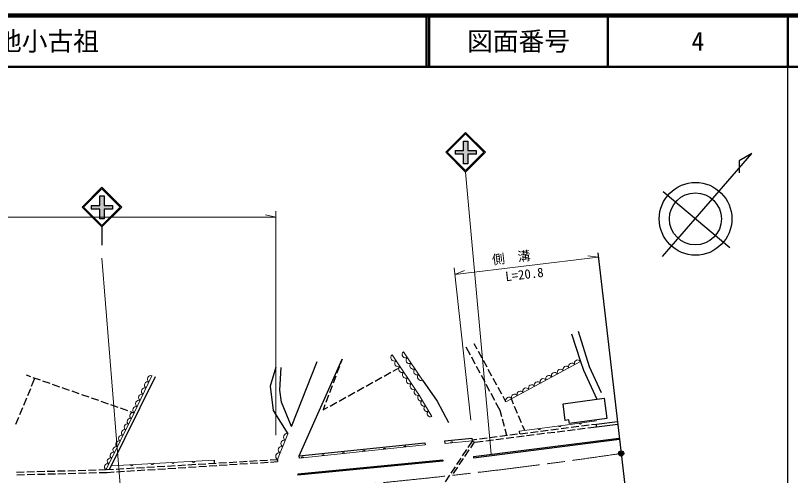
# Model space of a CAD drawing. Units: millimetres, scale not verified. Extents: x 40000 to 680000, y 20000 to 380000.
# Drawn here: x 428815 to 579500, y 290600 to 380000 of the extents above; entities that cross this region are included whole.
import ezdxf
from ezdxf.enums import TextEntityAlignment as Align

# ---------------------------------------------------------------- set-up
doc = ezdxf.new("R2010")
doc.units = ezdxf.units.MM
doc.header["$LTSCALE"] = 1000
doc.header["$PDMODE"] = 32
doc.header["$PDSIZE"] = 500
doc.linetypes.add('CHAIN', pattern=[18.5, 12, -1.5, 3.5, -1.5])
for name, color, linetype, lineweight in [('M-BGD', 7, 'Continuous', 25), ('M-BMK', 2, 'CHAIN', 13), ('M-BMK-SRVR', 3, 'Continuous', 25), ('M-STR-HTXT', 7, 'Continuous', 13), ('M-STR-STRC', 7, 'Continuous', 25), ('M-TTL', 2, 'Continuous', 140), ('M-TTL-BAND', 7, 'Continuous', 25), ('M-TTL-LINE', 7, 'Continuous', 50)]:
    doc.layers.add(name, color=color, linetype=linetype, lineweight=lineweight)
doc.layers.add('M-OTRS', color=6, linetype='Continuous')
doc.layers.add('M-TTL-TXT', color=7, linetype='Continuous')
doc.styles.add('ＭＳ ゴシック', font='')
doc.styles.get('ＭＳ ゴシック').set_extended_font_data('MS Gothic')

msp = doc.modelspace()

# ---------------------------------------------------------------- hatches: boundary and pattern name
at = {"layer": 'M-STR-STRC'}
for points in [[(516751, 351170), (516751, 353027), (518393, 353027), (518393, 353748), (516751, 353748), (516751, 355589), (515920, 355589), (515920, 353748), (514278, 353748), (514278, 353027), (515952, 353027), (515952, 351170)], [(446028, 340509), (446028, 342365), (447670, 342365), (447670, 343086), (446028, 343086), (446028, 344927), (445197, 344927), (445197, 343086), (443555, 343086), (443555, 342365), (445229, 342365), (445229, 340509)]]:
    msp.add_hatch(color=256, dxfattribs=at).paths.add_polyline_path(points)

# ---------------------------------------------------------------- linework, layer by layer
at = {"layer": 'M-BGD'}
for p, q in [((554753, 345793), (567729, 334916)), ((536919, 318118), (538653, 312755)), ((540408, 311738), (538255, 318597)), ((517274, 314009), (516462, 315526)), ((518580, 315153), (518017, 316184)), ((518218, 312245), (517510, 313568)), ((519539, 313398), (518820, 314715)), ((482479, 300121), (487444, 312742)), ((483984, 294432), (492326, 313231)), ((492326, 313231), (491963, 312265)), ((520498, 311643), (519779, 312960)), ((538653, 312755), (539271, 311040)), ((479442, 311659), (478325, 307951)), ((480206, 307166), (480459, 311599)), ((491787, 311797), (491260, 310393)), ((500481, 309926), (501792, 310654)), ((502230, 310897), (503168, 311417)), ((519162, 310482), (518454, 311804)), ((521457, 309888), (520738, 311205)), ((539271, 311040), (541822, 305409)), ((542741, 306693), (540408, 311738)), ((430863, 310143), (431719, 309843)), ((431954, 307978), (432595, 309536)), ((432191, 309677), (433606, 309181)), ((434078, 309016), (435494, 308519)), ((447112, 291778), (456028, 309867)), ((491084, 309925), (490557, 308521)), ((498732, 308956), (500044, 309684)), ((507964, 309147), (510780, 305049)), ((520105, 308719), (519398, 310041)), ((522416, 308133), (521697, 309449)), ((431193, 306128), (431764, 307515)), ((435965, 308354), (437381, 307858)), ((437853, 307692), (439268, 307196)), ((478325, 307951), (478883, 303245)), ((490381, 308053), (489854, 306648)), ((495234, 307016), (496546, 307743)), ((496983, 307986), (498295, 308714)), ((521049, 306955), (520341, 308278)), ((523375, 306378), (522656, 307694)), ((439740, 307031), (441156, 306535)), ((441628, 306369), (443043, 305873)), ((480525, 304867), (480206, 307166)), ((489678, 306180), (489151, 304776)), ((493485, 306045), (494797, 306773)), ((521993, 305192), (521285, 306515)), ((524178, 304909), (523615, 305939)), ((430432, 304278), (431003, 305666)), ((443515, 305708), (444931, 305211)), ((445402, 305046), (446818, 304550)), ((447290, 304384), (448705, 303888)), ((482479, 300121), (480525, 304867)), ((489987, 304105), (491299, 304832)), ((491736, 305075), (493048, 305803)), ((510780, 305049), (513033, 300873)), ((523041, 303234), (522229, 304751)), ((525656, 304486), (525232, 305480)), ((535272, 304525), (543252, 305602)), ((535707, 301300), (535272, 304525)), ((543252, 305602), (543782, 301677)), ((429671, 302429), (430242, 303816)), ((449177, 303723), (450593, 303227)), ((451065, 303061), (451920, 302761)), ((478883, 303245), (481775, 298719)), ((488975, 304308), (488612, 303342)), ((488612, 303342), (489550, 303862)), ((523370, 302024), (523041, 303234)), ((526441, 302647), (525852, 304027)), ((428910, 300579), (429481, 301966)), ((523895, 300094), (523501, 301542)), ((527227, 300808), (526638, 302187)), ((536429, 301397), (535707, 301300)), ((536523, 300697), (536429, 301397)), ((543782, 301677), (536523, 300697)), ((527847, 299354), (527423, 300348)), ((534878, 299733), (536366, 299921)), ((536862, 299984), (538350, 300172)), ((538846, 300235), (540335, 300423)), ((540096, 299869), (541811, 300086)), ((540831, 300486), (541750, 300602)), ((541750, 300602), (545841, 301112)), ((541811, 300086), (541750, 300602)), ((541811, 300086), (545902, 300592)), ((522973, 298228), (524461, 298416)), ((524355, 298402), (524026, 299612)), ((524957, 298479), (526445, 298667)), ((526733, 299207), (526794, 298711)), ((526941, 298729), (528429, 298918)), ((528191, 298360), (529679, 298549)), ((528925, 298980), (530414, 299169)), ((530175, 298612), (531663, 298800)), ((530910, 299231), (532398, 299419)), ((532159, 298863), (533647, 299052)), ((532894, 299482), (534382, 299670)), ((534143, 299115), (535632, 299303)), ((536128, 299366), (537616, 299554)), ((538112, 299617), (539600, 299806)), ((483984, 294432), (508419, 296944)), ((508419, 296944), (508495, 296555)), ((512321, 297314), (517565, 297873)), ((512341, 296836), (512321, 297314)), ((516834, 296060), (517659, 297302)), ((517316, 295980), (518044, 297075)), ((517565, 297873), (517605, 297334)), ((517589, 297547), (518508, 297663)), ((517605, 297334), (518044, 297075)), ((517846, 294309), (546218, 297885)), ((517877, 294061), (546247, 297637)), ((518044, 297075), (519758, 297292)), ((519004, 297726), (520493, 297914)), ((520254, 297355), (521743, 297544)), ((520989, 297977), (522477, 298165)), ((522239, 297606), (523727, 297795)), ((524223, 297858), (525711, 298046)), ((526207, 298109), (527695, 298298)), ((515727, 294395), (516557, 295644)), ((516210, 294314), (517040, 295564)), ((484029, 293953), (483984, 294432)), ((514620, 292729), (515450, 293978)), ((515103, 292648), (515933, 293898)), ((517846, 294309), (517877, 294061)), ((456364, 292327), (457861, 292416)), ((458361, 292445), (459858, 292534)), ((460357, 292564), (461854, 292653)), ((462354, 292682), (463851, 292771)), ((464350, 292801), (465847, 292890)), ((464449, 292333), (465946, 292428)), ((466346, 292920), (467844, 293008)), ((466445, 292460), (467942, 292554)), ((467423, 293567), (467463, 292986)), ((468343, 293038), (469840, 293127)), ((468441, 292586), (469938, 292681)), ((470339, 293157), (471837, 293246)), ((470437, 292712), (471934, 292807)), ((472336, 293275), (473833, 293364)), ((472433, 292838), (473930, 292933)), ((474332, 293394), (475830, 293483)), ((474429, 292965), (475926, 293059)), ((476329, 293512), (477826, 293601)), ((476425, 293091), (477922, 293186)), ((478325, 293631), (479759, 293716)), ((478421, 293217), (479765, 293302)), ((479759, 293716), (479765, 293302)), ((511897, 293604), (483709, 290883)), ((511921, 293355), (483733, 290634)), ((511897, 293604), (511921, 293355)), ((428993, 291267), (430492, 291308)), ((430992, 291321), (432492, 291362)), ((431078, 290795), (432578, 290835)), ((432991, 291375), (434491, 291416)), ((433077, 290848), (434577, 290888)), ((434991, 291429), (436490, 291469)), ((435077, 290901), (436576, 290941)), ((436990, 291483), (438489, 291523)), ((437076, 290954), (438575, 290993)), ((438989, 291537), (440489, 291577)), ((439075, 291007), (440575, 291046)), ((440989, 291591), (442488, 291631)), ((441075, 291059), (442574, 291099)), ((442988, 291645), (444487, 291685)), ((443074, 291112), (444573, 291152)), ((444987, 291699), (446445, 291738)), ((445073, 291165), (446637, 291206)), ((446445, 291738), (447879, 291823)), ((446637, 291206), (447982, 291291)), ((448378, 291853), (449875, 291942)), ((448481, 291323), (449978, 291418)), ((450375, 291971), (451872, 292060)), ((450477, 291449), (451974, 291544)), ((452371, 292090), (453868, 292179)), ((452473, 291575), (453970, 291670)), ((454368, 292208), (455865, 292297)), ((454469, 291702), (455966, 291796)), ((456465, 291828), (457962, 291923)), ((458461, 291954), (459958, 292049)), ((460457, 292081), (461954, 292175)), ((462453, 292207), (463950, 292302)), ((483709, 290883), (483733, 290634)), ((513513, 291063), (514344, 292312)), ((513996, 290983), (514826, 292232)), ((429079, 290743), (430578, 290782)), ((512407, 289397), (513237, 290646))]:
    msp.add_line(p, q, dxfattribs=at)
at = {"layer": 'M-BGD', "lineweight": 13}
for p, q in [((502028, 314037), (507306, 306236)), ((504236, 314611), (507964, 309147)), ((538653, 312755), (524178, 304909)), ((507306, 306236), (509752, 302089)), ((481775, 298719), (479759, 293716)), ((517605, 297334), (512341, 296836)), ((508495, 296555), (484029, 293953)), ((447455, 292475), (467423, 293567))]:
    msp.add_line(p, q, dxfattribs=at)
at = {"layer": 'M-BGD'}
msp.add_lwpolyline([(554621, 333175), (571980, 353212), (569539, 351771), (569523, 349425)], dxfattribs=at)
at = {"layer": 'M-BGD', "lineweight": 13}
for points in [[(455355, 309992), (451920, 302761), (446445, 291738)], [(526733, 299207), (536640, 300516), (541757, 301236)]]:
    msp.add_lwpolyline(points, dxfattribs=at)
at = {"layer": 'M-BGD'}
for centre, radius in [((561037, 340484), 7068), ((561014, 340472), 5056)]:
    msp.add_circle(centre, radius, dxfattribs=at)
at = {"layer": 'M-BGD', "lineweight": 13}
for centre, radius, start, end in [((502469, 313523), 677, 130.63235, 297.53829), ((504662, 314101), 665, 129.88854, 298.7371), ((505408, 313008), 665, 129.88854, 298.7371), ((503223, 312409), 677, 130.63235, 297.53829), ((506154, 311915), 665, 129.88854, 298.7371), ((536999, 311819), 634, 31.54878, 205.36758), ((538113, 312423), 634, 31.54878, 205.36758), ((503977, 311294), 677, 130.63235, 297.53829), ((504731, 310180), 677, 130.63235, 297.53829), ((506899, 310823), 665, 129.88854, 298.7371), ((533659, 310009), 634, 31.54878, 205.36758), ((534772, 310612), 634, 31.54878, 205.36758), ((535886, 311216), 634, 31.54878, 205.36758), ((455133, 309359), 671, 70.64788, 238.53253), ((505485, 309066), 677, 130.63235, 297.53829), ((507645, 309730), 665, 129.88854, 298.7371), ((531432, 308802), 634, 31.54878, 205.36758), ((532545, 309405), 634, 31.54878, 205.36758), ((453988, 306949), 671, 70.64788, 238.53253), ((454560, 308154), 671, 70.64788, 238.53253), ((506239, 307951), 677, 130.63235, 297.53829), ((528091, 306991), 634, 31.54878, 205.36758), ((529205, 307595), 634, 31.54878, 205.36758), ((530318, 308198), 634, 31.54878, 205.36758), ((453415, 305744), 671, 70.64788, 238.53253), ((506993, 306837), 677, 130.63235, 297.53829), ((507614, 305719), 602, 120.70137, 300.35052), ((525864, 305784), 634, 31.54878, 205.36758), ((526978, 306387), 634, 31.54878, 205.36758), ((452843, 304539), 671, 70.64788, 238.53253), ((508225, 304682), 602, 120.70137, 300.35052), ((524751, 305180), 634, 31.54878, 205.36758), ((452271, 303333), 671, 70.64788, 238.53253), ((508837, 303645), 602, 120.70137, 300.35052), ((509448, 302608), 602, 120.70137, 300.35052), ((451113, 301101), 616, 65.04011, 242.13405), ((451661, 302203), 616, 65.04011, 242.13405), ((450566, 299999), 616, 65.04011, 242.13405), ((534656, 300311), 256, 200.20872, 354.84795), ((538619, 300851), 256, 200.68081, 355.32004), ((449471, 297794), 616, 65.04011, 242.13405), ((450018, 298896), 616, 65.04011, 242.13405), ((481596, 298064), 679, 74.72475, 241.39253), ((530691, 299787), 256, 200.20872, 354.84795), ((448923, 296692), 616, 65.04011, 242.13405), ((481092, 296813), 679, 74.72475, 241.39253), ((513628, 296901), 256, 18.08999, 172.72922), ((448376, 295589), 616, 65.04011, 242.13405), ((480588, 295563), 679, 74.72475, 241.39253), ((496568, 295230), 256, 18.75109, 173.39033), ((500545, 295653), 256, 18.75109, 173.39033), ((504523, 296076), 256, 18.75109, 173.39033), ((447280, 293385), 616, 65.04011, 242.13405), ((447828, 294487), 616, 65.04011, 242.13405), ((480084, 294312), 679, 74.72475, 241.39253), ((484635, 293961), 256, 18.75109, 173.39033), ((488613, 294384), 256, 18.75109, 173.39033), ((492590, 294807), 256, 18.75109, 173.39033), ((446733, 292282), 616, 65.04011, 242.13405), ((451446, 292749), 256, 195.81162, 350.45085), ((455440, 292968), 256, 195.81162, 350.45085), ((459434, 293186), 256, 195.81162, 350.45085), ((463428, 293405), 256, 195.81162, 350.45085)]:
    msp.add_arc(centre, radius, start, end, dxfattribs=at)
at = {"layer": 'M-BMK'}
msp.add_arc((407692, 1238734), 954018, 274.46463, 278.37037, dxfattribs=at)
at = {"layer": 'M-BMK-SRVR'}
for p, q in [((542011, 333886), (546569, 294879)), ((546569, 294879), (551779, 250298))]:
    msp.add_line(p, q, dxfattribs=at)
msp.add_circle((546569, 294879), 500, dxfattribs=at)
at = {"layer": 'M-OTRS'}
msp.add_point((546569, 294879), dxfattribs=at)
at = {"layer": 'M-STR-HTXT'}
for p, q in [((326585, 340780), (479406, 340780)), ((479406, 340780), (477406, 341280)), ((479406, 341965), (479406, 298449)), ((514215, 329691), (542112, 333018)), ((542112, 333018), (540067, 333277)), ((514078, 330935), (517325, 301323)), ((514215, 329691), (516141, 330425))]:
    msp.add_line(p, q, dxfattribs=at)
at = {"layer": 'M-STR-STRC'}
for p, q in [((512480, 353426), (516341, 357287)), ((516341, 357287), (520202, 353426)), ((512777, 353426), (516341, 356990)), ((516341, 356990), (519905, 353426)), ((515920, 353748), (515920, 355589)), ((515920, 355589), (516751, 355589)), ((516751, 355589), (516751, 353748)), ((516341, 349565), (512480, 353426)), ((516341, 349862), (512777, 353426)), ((514278, 353748), (514278, 353027)), ((514278, 353748), (515920, 353748)), ((515952, 353027), (514278, 353027)), ((515952, 351170), (515952, 353027)), ((520202, 353426), (516341, 349565)), ((519905, 353426), (516341, 349862)), ((516751, 353748), (518393, 353748)), ((516751, 353027), (516751, 351170)), ((518424, 353027), (516751, 353027)), ((518393, 353748), (518393, 353027)), ((516751, 351170), (515952, 351170)), ((441757, 342764), (445618, 346625)), ((445618, 346625), (449479, 342764)), ((442054, 342764), (445618, 346328)), ((445618, 346328), (449182, 342764)), ((445197, 343086), (445197, 344927)), ((445197, 344927), (446028, 344927)), ((446028, 344927), (446028, 343086)), ((445618, 338903), (441757, 342764)), ((445618, 339200), (442054, 342764)), ((443555, 343086), (443555, 342365)), ((443555, 343086), (445197, 343086)), ((445229, 342365), (443555, 342365)), ((445229, 340509), (445229, 342365)), ((449479, 342764), (445618, 338903)), ((449182, 342764), (445618, 339200)), ((446028, 343086), (447670, 343086)), ((446028, 342365), (446028, 340509)), ((447701, 342365), (446028, 342365)), ((447670, 343086), (447670, 342365)), ((446028, 340509), (445229, 340509)), ((445618, 338903), (445618, 335347))]:
    msp.add_line(p, q, dxfattribs=at)
at = {"layer": 'M-STR-STRC', "lineweight": 13}
for p, q in [((521279, 294742), (516341, 349565)), ((445580, 332828), (449150, 288771))]:
    msp.add_line(p, q, dxfattribs=at)
at = {"layer": 'M-TTL'}
msp.add_line((680000, 380000), (40000, 380000), dxfattribs=at)
at = {"layer": 'M-TTL-BAND'}
msp.add_line((579000, 20000), (579000, 370000), dxfattribs=at)
at = {"layer": 'M-TTL-LINE'}
for p, q in [((508747, 380000), (508747, 370000)), ((509247, 380000), (509247, 370000)), ((543997, 380000), (543997, 370000)), ((579000, 380000), (579000, 370000)), ((40000, 370000), (680000, 370000))]:
    msp.add_line(p, q, dxfattribs=at)

# ---------------------------------------------------------------- texts
at = {"layer": 'M-STR-HTXT', "style": 'ＭＳ ゴシック'}
for s, p in [('側\u3000溝', (521647, 331058)), ('L=20.8', (524222, 327795))]:
    msp.add_text(s, height=1833, rotation=6.799, dxfattribs=at).set_placement(p, align=Align.BOTTOM_LEFT)
at = {"layer": 'M-TTL-TXT', "style": 'ＭＳ ゴシック'}
msp.add_text('山口市徳地小古祖', height=3666, dxfattribs=at).set_placement((405024, 375000), align=Align.MIDDLE_LEFT)
for s, p in [('図面番号', (526622, 375000)), ('4', (561497, 375000))]:
    msp.add_text(s, height=3666, dxfattribs=at).set_placement(p, align=Align.MIDDLE_CENTER)

doc.saveas('drawing.dxf')
